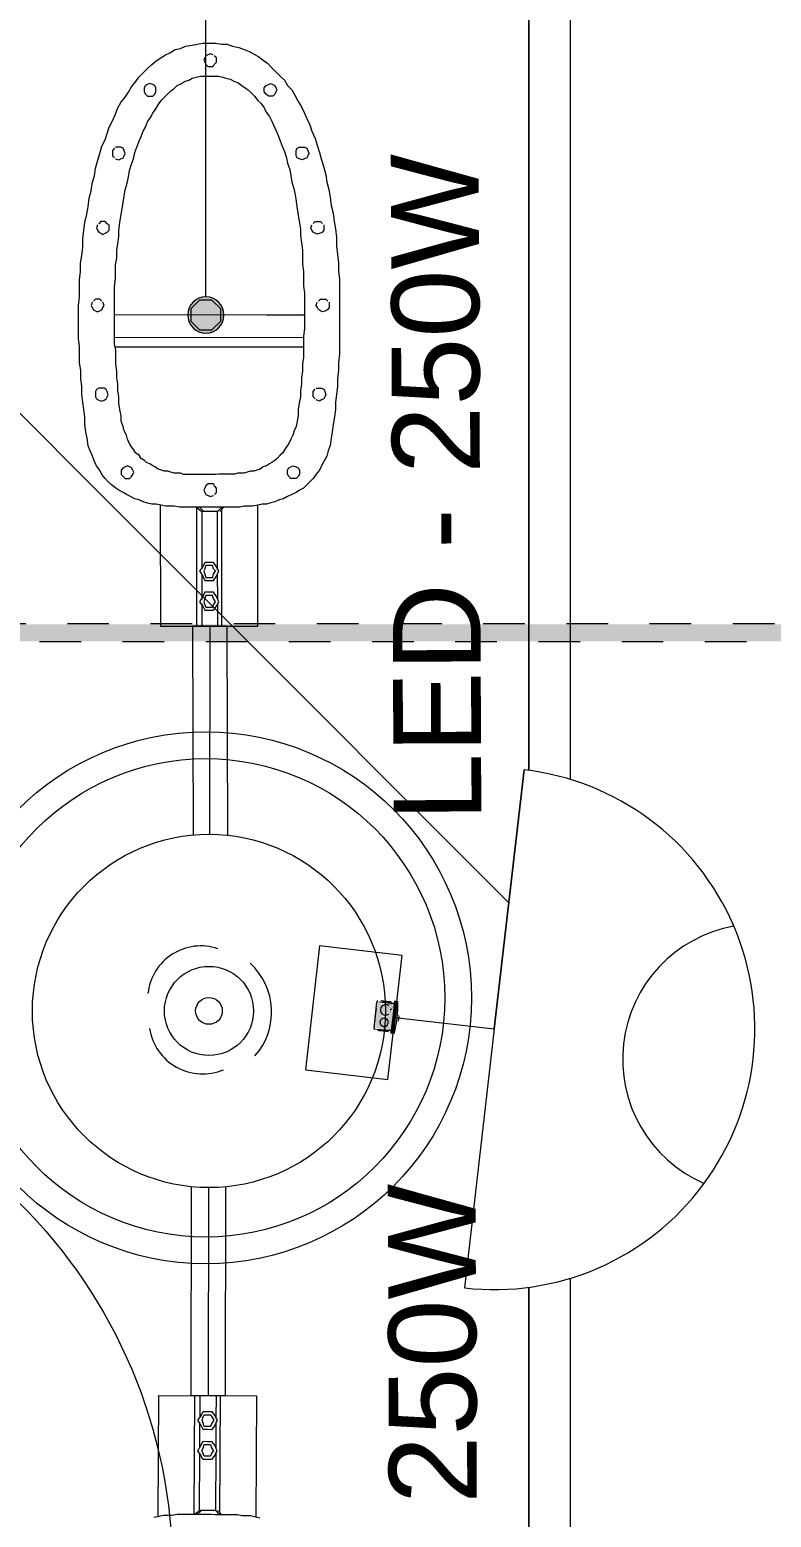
# Model space of a CAD drawing. Header units: metres. Extents: x -12 to 158, y -16 to 62.
# Drawn here: x 47.603 to 49.386, y 34.479 to 38.053 of the extents above; entities that cross this region are included whole.
import ezdxf

# ---------------------------------------------------------------- set-up
doc = ezdxf.new("R2010")
doc.units = ezdxf.units.M
doc.linetypes.add('Hidden', pattern=[0.007144, 0.004763, -0.002381])
doc.linetypes.add('Hidden 1_5', pattern=[0.0022, 0.0015, -0.0007])
for name, color, linetype, lineweight in [('A-ANNO-NOTE', 7, 'Continuous', 9), ('A-DETL', 7, 'Continuous', 9), ('Dispositivos elétricos', 7, 'Continuous', 35), ('E-LITE', 7, 'Continuous', 25), ('E-LITE-EQPM-IDEN', 7, 'Continuous', 9), ('E-POWR-CNDT', 7, 'Continuous', 18), ('Espelho e Módulo', 7, 'Continuous', 9), ('G-ANNO-TEXT', 7, 'Continuous', 9), ('LD_Luminárias', 7, 'Continuous', 9)]:
    doc.layers.add(name, color=color, linetype=linetype, lineweight=lineweight)
doc.layers.add('BASE ELETRICO__dwg', color=7, linetype='Continuous', lineweight=9, true_color=0x767676)
doc.styles.add('Arial_2', font='arial.ttf', dxfattribs={"height": 0.210954})

# ---------------------------------------------------------------- blocks, each defined once
blk = doc.blocks.new('BASE ELETRICO__dwg-8227098-PLANTA BAIXA - PLANTA GERAL')
at = {"color": 252, "lineweight": 9, "true_color": 0x8e8e8e}
for p, q in [((47.5358, 35.0313), (47.5358, 24.6149)), ((47.5358, 24.6149), (47.5358, 35.0313)), ((47.6358, 35.053), (47.6358, 24.5977))]:
    blk.add_line(p, q, dxfattribs=at)
at = {"color": 252, "lineweight": 9, "true_color": 0x8e8e8e, "flags": 128}
for points in [[(55.0158, 60.9518), (55.0158, 49.9018), (55.1087, 49.9018), (55.1087, 49.8018), (47.6358, 49.8018), (47.6358, 36.2518)], [(47.5358, 49.9018), (46.0358, 48.4018), (46.0358, 37.4072), (47.4881, 35.9549)], [(55.2658, 49.9018), (55.1158, 49.9018), (55.1087, 49.9018), (53.1158, 49.9018), (47.5358, 49.9018), (47.5358, 36.2736)], [(47.5358, 36.2736), (47.5358, 49.9018), (55.0158, 49.9018)]]:
    blk.add_lwpolyline(points, dxfattribs=at)
at = {"color": 252, "lineweight": 9, "true_color": 0x8e8e8e}
for centre, radius in [((46.7593, 35.727), 0.6391), ((45.4296, 34.3479), 1.25)]:
    blk.add_circle(centre, radius, dxfattribs=at)
at = {"layer": 'LD_Luminárias', "color": 252, "true_color": 0x8e8e8e}
blk.add_circle((46.7593, 35.727), 0.5748, dxfattribs=at)
blk = doc.blocks.new('PVC Corrugado Amarelo_Caixa de Octogonal 4x4 - PVC Corrugado Amarelo_Caixa de Octogonal 4x4-2829200-PLANTA BAIXA - PLANTA GERAL')
at = {"layer": 'Dispositivos elétricos', "linetype": 'Hidden 1_5', "lineweight": 9, "true_color": 0xffff00}
h = blk.add_hatch(color=2, dxfattribs=at)
h.paths.add_polyline_path([(0, -0.0435), (0.0148, -0.0405), (0.0253, -0.0349), (0.0358, -0.0242), (0.0377, -0.0217), (0.0423, -0.0093), (0.0435, 0), (0.0405, 0.0148), (0.0358, 0.0242), (0.0242, 0.0358), (0.0148, 0.0405), (0.0093, 0.0423), (-0.0082, 0.0424), (-0.0113, 0.042), (-0.0242, 0.0358), (-0.0358, 0.0242), (-0.0405, 0.0148), (-0.0424, 0.0082), (-0.0435, 0), (-0.0405, -0.0148), (-0.0346, -0.0258), (-0.0242, -0.0358), (-0.0217, -0.0377), (-0.0082, -0.0424)])
h.paths.add_polyline_path([(0.0148, -0.0358), (-0.0153, -0.0353), (-0.0358, -0.0142), (-0.0353, 0.0153), (-0.0148, 0.0358), (0.016, 0.0346), (0.0358, 0.0148), (0.0346, -0.016), (0.016, -0.0346)])
blk.add_hatch(color=2, dxfattribs=at).paths.add_polyline_path([(-0.0148, -0.0358), (0.0148, -0.0358), (0.0358, -0.0148), (0.0358, 0.0148), (0.0148, 0.0358), (-0.0148, 0.0358), (-0.0358, 0.0148), (-0.0358, -0.0148)])
at = {"layer": 'Dispositivos elétricos', "lineweight": 9}
for p, q in [((-0.0148, 0.0358), (-0.0358, 0.0148)), ((0.0148, 0.0358), (-0.0148, 0.0358)), ((0.0358, 0.0148), (0.0148, 0.0358)), ((-0.0358, 0.0148), (-0.0358, -0.0148)), ((0.0358, -0.0148), (0.0358, 0.0148)), ((-0.0358, -0.0148), (-0.0148, -0.0358)), ((0.0148, -0.0358), (0.0358, -0.0148)), ((-0.0148, -0.0358), (0.0148, -0.0358))]:
    blk.add_line(p, q, dxfattribs=at)
for start, end in [(360, 180), (180, 360)]:
    blk.add_arc((0, 0), 0.0435, start, end, dxfattribs=at)
blk = doc.blocks.new('1_g_ Sensor de Presença_Conjunto 4x2 - a_Sensor de presença-V26-PLANTA BAIXA - PLANTA GERAL')
at = {"layer": 'Espelho e Módulo', "true_color": 0xfbfbfb}
for points in [[(0.0395, 0.002), (0, 0.0051), (-0.0392, 0), (0.0395, 0.001)], [(0, 0.0117), (-0.0091, 0.0074), (0, 0.0074), (0, 0.0101)], [(0.0091, 0.0074), (0.0085, 0.0105), (0, 0.0101), (0, 0.0074), (0.0063, 0.0074)]]:
    blk.add_hatch(color=7, dxfattribs=at).paths.add_polyline_path(points)
at = {"layer": 'Espelho e Módulo'}
for p, q in [((-0.0395, 0), (0, 0)), ((-0.0006, 0.0138), (0, 0.0138)), ((0, 0.0138), (0.0009, 0.0137)), ((0, 0), (0.0395, 0))]:
    blk.add_line(p, q, dxfattribs=at)
blk.add_arc((0, -0.2479), 0.253, 81.0302, 98.9698, dxfattribs=at)
blk = doc.blocks.new('PVC Corrugado Amarelo_Caixa de Luz 4x2 - PVC Corrugado Amarelo_Caixa de Luz 4x2-V27-PLANTA BAIXA - PLANTA GERAL')
at = {"layer": 'E-POWR-CNDT', "linetype": 'Hidden 1_5', "lineweight": 9, "true_color": 0xffff00}
for points in [[(-0.0345, 0.0058), (-0.031, 0.008), (-0.033, 0.0475), (-0.0345, 0.0471), (-0.0348, 0.0333), (-0.0345, 0.0103)], [(0.031, 0.0058), (0.0345, 0.0062), (0.0329, 0.0473), (0.031, 0.042), (0.031, 0.0075)], [(-0.031, 0.0028), (0, 0.0046), (0, 0.0058), (-0.031, 0.0058)], [(0, 0.0028), (0.031, 0.0045), (0.0289, 0.0058), (0, 0.004)]]:
    blk.add_hatch(color=2, dxfattribs=at).paths.add_polyline_path(points)
h = blk.add_hatch(color=2, dxfattribs=at)
h.paths.add_polyline_path([(-0.031, 0), (0.031, 0), (0.0307, 0.0028), (-0.031, 0.001)])
h.paths.add_polyline_path([(0.031, 0.0058), (0.0295, 0.0361), (0.0287, 0.0185), (0.0307, 0.0075)])
h.paths.add_polyline_path([(-0.031, 0.0058), (0.0273, 0.0071), (0.0048, 0.0179), (0.0026, 0.0243), (0.0039, 0.0306), (0.0078, 0.0351), (0.0118, 0.0371), (0.0199, 0.0364), (0.0249, 0.0325), (0.028, 0.032), (0.031, 0.0475), (-0.031, 0.0475), (-0.031, 0.008)])
h.paths.add_polyline_path([(-0.031, 0.0058), (-0.018, 0.0155), (-0.0237, 0.02), (-0.0247, 0.0276), (-0.0196, 0.0338), (-0.0124, 0.0347), (0.0022, 0.0282), (-0.0005, 0.026), (0, 0.0242), (0, 0.022), (-0.0045, 0.0204), (-0.0079, 0.0179), (-0.0186, 0.0121), (-0.0254, 0.0086)])
h.paths.add_polyline_path([(0.015, 0.0125), (0.0303, 0.0084), (0.0257, 0.0186), (0.0193, 0.0134), (0.0157, 0.0126)])
h = blk.add_hatch(color=2, dxfattribs=at)
h.paths.add_polyline_path([(-0.0247, 0.0224), (-0.0149, 0.015), (-0.005, 0.025), (-0.0124, 0.0343), (-0.0184, 0.0336), (-0.0237, 0.03), (-0.0246, 0.0227)])
h.paths.add_polyline_path([(0.0029, 0.0218), (0.0091, 0.015), (0.0177, 0.0136), (0.0244, 0.0182), (0.0256, 0.0301), (0.0213, 0.0358), (0.0074, 0.0341), (0.0029, 0.0252), (0.0029, 0.0232)])
h = blk.add_hatch(color=2, dxfattribs=at)
h.paths.add_polyline_path([(-0.0247, 0.0224), (-0.02, 0.0163), (-0.0204, 0.0181), (-0.0244, 0.0221)])
h.paths.add_polyline_path([(-0.0053, 0.0224), (-0.0025, 0.025), (-0.0047, 0.0274), (-0.0064, 0.03), (-0.005, 0.0247), (-0.0052, 0.0234)])
h.paths.add_polyline_path([(-0.0173, 0.0137), (-0.0124, 0.0153), (-0.0029, 0.0218), (-0.0047, 0.0224), (-0.007, 0.0211), (-0.0152, 0.0149)])
h = blk.add_hatch(color=2, dxfattribs=at)
h.paths.add_polyline_path([(-0.0029, 0.0282), (-0.0025, 0.0278), (-0.0029, 0.0282)])
h.paths.add_polyline_path([(-0.0034, 0.0294), (-0.002, 0.0284), (-0.0031, 0.0294)])
h.paths.add_polyline_path([(-0.0027, 0.0267), (-0.0025, 0.025), (-0.0027, 0.0267)])
h.paths.add_polyline_path([(0.031, 0.0058), (0.0182, 0.0129), (0.0255, 0.0183), (0.0279, 0.0184), (0.0306, 0.0075)])
h.paths.add_polyline_path([(0.0271, 0.0282), (0.0216, 0.0356), (0.0263, 0.0292)])
h.paths.add_polyline_path([(0.0062, 0.0162), (0.0163, 0.0112), (0.0307, 0.0075), (0.0283, 0.0293), (0.0235, 0.016), (0.0135, 0.0131), (0.0067, 0.016)])
h.paths.add_polyline_path([(0.0034, 0.0294), (0.0061, 0.0323), (0.0038, 0.0303)])
at = {"layer": 'A-DETL', "linetype": 'Hidden 1_5'}
for p, q in [((-0.0355, 0.0375), (-0.0355, 0.0371)), ((-0.0355, 0.0375), (-0.0355, 0.0371)), ((-0.0349, 0.0475), (-0.035, 0.0475)), ((-0.0345, 0.0475), (-0.035, 0.0475)), ((0.035, 0.0475), (0.0345, 0.0475)), ((0.035, 0.0475), (0.0349, 0.0475)), ((0.0355, 0.0371), (0.0355, 0.0375)), ((0.0355, 0.0371), (0.0355, 0.0375)), ((-0.037, 0.0058), (-0.0371, 0.0058)), ((-0.0371, 0.0028), (-0.037, 0.0028)), ((-0.0355, 0.0129), (-0.0355, 0.0125)), ((-0.0355, 0.0129), (-0.0355, 0.0125)), ((0.0355, 0.0125), (0.0355, 0.0129)), ((0.0355, 0.0125), (0.0355, 0.0129)), ((0.0371, 0.0058), (0.037, 0.0058)), ((0.037, 0.0028), (0.0371, 0.0028))]:
    blk.add_line(p, q, dxfattribs=at)
at = {"layer": 'E-POWR-CNDT', "lineweight": 9}
for p, q in [((-0.035, 0.0375), (-0.0355, 0.0375)), ((-0.035, 0.0375), (-0.0355, 0.0375)), ((-0.0355, 0.0375), (-0.0355, 0.025)), ((-0.0355, 0.0375), (-0.0355, 0.025)), ((-0.0349, 0.0475), (-0.035, 0.0475)), ((-0.031, 0.0475), (-0.035, 0.0475)), ((-0.031, 0.0475), (0.031, 0.0475)), ((-0.016, 0.048), (-0.016, 0.0475)), ((0, 0.048), (-0.016, 0.048)), ((-0.0125, 0.048), (-0.0125, 0.0475)), ((-0.0125, 0.048), (-0.0125, 0.0475)), ((0, 0.048), (-0.0125, 0.048)), ((0, 0.048), (-0.0125, 0.048)), ((0.0125, 0.048), (0, 0.048)), ((0.0125, 0.048), (0, 0.048)), ((0.016, 0.048), (0, 0.048)), ((0.0125, 0.0475), (0.0125, 0.048)), ((0.0125, 0.0475), (0.0125, 0.048)), ((0.016, 0.0475), (0.016, 0.048)), ((0.035, 0.0475), (0.031, 0.0475)), ((0.033, 0.0475), (0.031, 0.0475)), ((0.035, 0.0475), (0.0349, 0.0475)), ((0.0355, 0.0375), (0.035, 0.0375)), ((0.0355, 0.0375), (0.035, 0.0375)), ((0.0355, 0.025), (0.0355, 0.0375)), ((0.0355, 0.025), (0.0355, 0.0375)), ((-0.0389, 0.0058), (-0.0395, 0.0058)), ((-0.0371, 0.0058), (-0.0395, 0.0058)), ((-0.0395, 0.0028), (-0.0371, 0.0028)), ((-0.0395, 0.0028), (-0.0389, 0.0028)), ((-0.031, 0.0058), (-0.0371, 0.0058)), ((-0.0371, 0.0028), (-0.031, 0.0028)), ((-0.035, 0.035), (-0.0355, 0.035)), ((-0.0355, 0.035), (-0.0355, 0.025)), ((-0.0355, 0.025), (-0.0355, 0.0125)), ((-0.0355, 0.025), (-0.0355, 0.0125)), ((-0.0355, 0.025), (-0.0355, 0.015)), ((-0.0355, 0.015), (-0.035, 0.015)), ((-0.0355, 0.0125), (-0.035, 0.0125)), ((-0.0355, 0.0125), (-0.035, 0.0125)), ((-0.035, 0.025), (-0.035, 0.0347)), ((-0.035, 0.025), (-0.035, 0.0347)), ((-0.035, 0.025), (-0.035, 0.0338)), ((-0.035, 0.025), (-0.035, 0.0338)), ((-0.035, 0.025), (-0.035, 0.0338)), ((-0.035, 0.025), (-0.035, 0.0338)), ((-0.035, 0.0125), (-0.035, 0.025)), ((-0.035, 0.0125), (-0.035, 0.025)), ((-0.035, 0.015), (-0.035, 0.025)), ((-0.031, 0.0058), (-0.035, 0.0058)), ((-0.035, 0.0028), (-0.031, 0.0028)), ((0, 0.0058), (-0.031, 0.0058)), ((-0.031, 0.0028), (0, 0.0028)), ((0.031, 0.0058), (0, 0.0058)), ((0, 0.0028), (0.031, 0.0028)), ((0.035, 0.0058), (0.031, 0.0058)), ((0.0371, 0.0058), (0.031, 0.0058)), ((0.031, 0.0028), (0.035, 0.0028)), ((0.031, 0.0028), (0.0371, 0.0028)), ((0.0355, 0.035), (0.035, 0.035)), ((0.035, 0.0347), (0.035, 0.025)), ((0.035, 0.0347), (0.035, 0.025)), ((0.035, 0.0338), (0.035, 0.025)), ((0.035, 0.0338), (0.035, 0.025)), ((0.035, 0.0338), (0.035, 0.025)), ((0.035, 0.0338), (0.035, 0.025)), ((0.035, 0.025), (0.035, 0.0125)), ((0.035, 0.025), (0.035, 0.0187)), ((0.035, 0.025), (0.035, 0.0187)), ((0.035, 0.025), (0.035, 0.0187)), ((0.035, 0.025), (0.035, 0.015)), ((0.035, 0.025), (0.035, 0.0179)), ((0.035, 0.0162), (0.035, 0.0125)), ((0.035, 0.0142), (0.035, 0.0129)), ((0.0355, 0.025), (0.0355, 0.035)), ((0.0355, 0.0187), (0.0355, 0.025)), ((0.0355, 0.0125), (0.0355, 0.025)), ((0.0355, 0.0187), (0.0355, 0.025)), ((0.0355, 0.0187), (0.0355, 0.025)), ((0.0355, 0.0179), (0.0355, 0.025)), ((0.0355, 0.015), (0.0355, 0.025)), ((0.0355, 0.0125), (0.0355, 0.0162)), ((0.0395, 0.0058), (0.0371, 0.0058)), ((0.0371, 0.0028), (0.0395, 0.0028))]:
    blk.add_line(p, q, dxfattribs=at)
for centre, radius, start, end in [((0.015, 0.025), 0.0125, 0, 180), ((0.015, 0.025), 0.0125, 360, 180), ((-0.015, 0.025), 0.01, 360, 180), ((-0.015, 0.025), 0.01, 165, 180), ((-0.015, 0.025), 0.01, 180, 240), ((-0.015, 0.025), 0.01, 180, 360), ((-0.015, 0.025), 0.01, 75, 120), ((-0.015, 0.025), 0.01, 270, 345), ((-0.015, 0.025), 0.01, 270, 285), ((-0.015, 0.025), 0.01, 270, 285), ((-0.015, 0.025), 0.01, 0, 45), ((-0.015, 0.025), 0.01, 360, 30), ((-0.015, 0.025), 0.01, 0, 30), ((-0.015, 0.025), 0.01, 330, 345), ((-0.015, 0.025), 0.01, 330, 345), ((0.015, 0.025), 0.0125, 180, 225), ((0.015, 0.025), 0.0125, 180, 225), ((0.015, 0.025), 0.0125, 330, 360), ((0.015, 0.025), 0.0125, 330, 360), ((0.015, 0.025), 0.0125, 0, 15), ((0.015, 0.025), 0.0125, 0, 15), ((0.015, 0.025), 0.0125, 345, 360), ((0.015, 0.025), 0.0125, 345, 0)]:
    blk.add_arc(centre, radius, start, end, dxfattribs=at)

msp = doc.modelspace()

# ---------------------------------------------------------------- hatches: boundary and pattern name
at = {"layer": 'E-POWR-CNDT', "true_color": 0x353535}
for points in [[(48.9157, 36.6042), (60.5931, 36.6042), (60.5931, 36.6252), (46.6259, 36.6245), (46.6259, 36.6042), (48.9047, 36.6042)], [(48.9047, 36.5833), (60.5931, 36.584), (60.5931, 36.6042), (46.6259, 36.6042), (46.6259, 36.5833), (48.8936, 36.5833)]]:
    msp.add_hatch(color=250, dxfattribs=at).paths.add_polyline_path(points)

# ---------------------------------------------------------------- linework, layer by layer
at = {"layer": 'A-ANNO-NOTE'}
for p, q in [((48.7915, 36.2749), (48.7196, 35.6524)), ((48.7196, 35.6524), (48.7915, 36.2749)), ((48.2997, 35.8519), (48.2653, 35.5539)), ((48.4984, 35.829), (48.2997, 35.8519)), ((48.464, 35.531), (48.4984, 35.829)), ((48.4812, 35.68), (48.7196, 35.6524)), ((48.7196, 35.6524), (48.6477, 35.0299)), ((48.7196, 35.6524), (48.6477, 35.0299)), ((48.2653, 35.5539), (48.464, 35.531))]:
    msp.add_line(p, q, dxfattribs=at)
for centre, radius, start, end in [((48.7196, 35.6524), 0.6266, 263.4081, 83.4081), ((48.7196, 35.6524), 0.6266, 263.4081, 83.4081), ((49.3532, 35.5792), 0.325, 100.1936, 246.6225)]:
    msp.add_arc(centre, radius, start, end, dxfattribs=at)
at = {"layer": 'A-DETL'}
for p, q in [((47.929, 37.9929), (47.9392, 37.998)), ((47.9392, 37.998), (47.952, 38.0057)), ((47.952, 38.0057), (47.9648, 38.0082)), ((47.9648, 38.0082), (47.9775, 38.0133)), ((47.9775, 38.0133), (47.9928, 38.0159)), ((47.9928, 38.0159), (48.0056, 38.0184)), ((48.0056, 38.0184), (48.0183, 38.021)), ((48.0183, 38.021), (48.0337, 38.021)), ((48.0362, 37.9955), (48.0311, 37.9929)), ((48.0337, 38.021), (48.049, 38.021)), ((48.0439, 37.9929), (48.0362, 37.9955)), ((48.049, 38.021), (48.0643, 38.0184)), ((48.0643, 38.0184), (48.077, 38.0185)), ((48.077, 38.0185), (48.0898, 38.0133)), ((48.0898, 38.0133), (48.1051, 38.0108)), ((48.1051, 38.0108), (48.1179, 38.0057)), ((48.1179, 38.0057), (48.1306, 38.0006)), ((48.1306, 38.0006), (48.1409, 37.9955)), ((48.1409, 37.9955), (48.1536, 37.9878)), ((47.8755, 37.9495), (47.8857, 37.9597)), ((47.8857, 37.9597), (47.8959, 37.9699)), ((47.8959, 37.9699), (47.9061, 37.9776)), ((47.9061, 37.9776), (47.9163, 37.9852)), ((47.9163, 37.9852), (47.929, 37.9929)), ((48.0235, 37.9853), (48.0209, 37.9802)), ((48.0209, 37.9802), (48.0235, 37.975)), ((48.026, 37.9904), (48.0235, 37.9853)), ((48.0235, 37.975), (48.026, 37.9699)), ((48.0311, 37.9929), (48.026, 37.9904)), ((48.026, 37.9699), (48.0311, 37.9648)), ((48.0311, 37.9648), (48.0362, 37.9648)), ((48.0362, 37.9648), (48.0439, 37.9648)), ((48.0439, 37.9648), (48.0464, 37.97)), ((48.0515, 37.9853), (48.0464, 37.9904)), ((48.0464, 37.97), (48.0515, 37.9751)), ((48.0515, 37.9802), (48.0515, 37.9853)), ((48.0515, 37.9751), (48.0515, 37.9802)), ((48.1536, 37.9878), (48.1638, 37.9802)), ((48.1638, 37.9802), (48.174, 37.9725)), ((48.174, 37.9725), (48.1843, 37.9623)), ((48.1843, 37.9623), (48.1945, 37.9521)), ((47.8474, 37.9163), (47.8576, 37.9291)), ((47.8576, 37.9291), (47.8652, 37.9393)), ((47.8652, 37.9393), (47.8755, 37.9495)), ((47.8908, 37.924), (47.8857, 37.9214)), ((47.8984, 37.9214), (47.8908, 37.924)), ((47.9571, 37.9189), (47.9673, 37.924)), ((47.9673, 37.924), (47.975, 37.9291)), ((47.975, 37.9291), (47.9852, 37.9317)), ((47.9852, 37.9317), (47.9929, 37.9368)), ((47.9929, 37.9368), (48.0031, 37.9393)), ((48.0031, 37.9393), (48.0133, 37.9419)), ((48.0133, 37.9419), (48.0235, 37.9419)), ((48.0235, 37.9419), (48.0337, 37.9419)), ((48.0337, 37.9419), (48.0439, 37.9419)), ((48.0439, 37.9419), (48.0567, 37.9419)), ((48.0567, 37.9419), (48.0669, 37.9393)), ((48.0669, 37.9393), (48.0745, 37.9368)), ((48.0745, 37.9368), (48.0847, 37.9342)), ((48.0847, 37.9342), (48.0949, 37.9291)), ((48.0949, 37.9291), (48.1026, 37.9266)), ((48.1026, 37.9266), (48.1128, 37.9189)), ((48.1766, 37.9215), (48.1817, 37.9241)), ((48.1817, 37.9241), (48.1868, 37.9215)), ((48.1945, 37.9521), (48.2047, 37.9419)), ((48.2047, 37.9419), (48.2149, 37.9317)), ((48.2149, 37.9317), (48.2225, 37.919)), ((47.8219, 37.878), (47.8321, 37.8908)), ((47.8321, 37.8908), (47.8397, 37.9035)), ((47.8397, 37.9035), (47.8474, 37.9163)), ((47.8806, 37.9189), (47.878, 37.9138)), ((47.878, 37.9138), (47.878, 37.9087)), ((47.878, 37.9087), (47.878, 37.9036)), ((47.878, 37.9036), (47.8806, 37.8984)), ((47.8857, 37.9214), (47.8806, 37.9189)), ((47.8806, 37.8984), (47.8857, 37.8933)), ((47.8857, 37.8933), (47.8908, 37.8933)), ((47.8908, 37.8933), (47.8984, 37.8933)), ((47.9035, 37.9189), (47.8984, 37.9214)), ((47.8984, 37.8933), (47.9035, 37.8985)), ((47.9061, 37.9138), (47.9035, 37.9189)), ((47.9035, 37.8985), (47.9061, 37.9036)), ((47.9061, 37.9087), (47.9061, 37.9138)), ((47.9061, 37.9036), (47.9061, 37.9087)), ((47.9189, 37.8831), (47.9265, 37.8908)), ((47.9265, 37.8908), (47.9342, 37.8985)), ((47.9342, 37.8985), (47.9418, 37.9061)), ((47.9418, 37.9061), (47.9495, 37.9112)), ((47.9495, 37.9112), (47.9571, 37.9189)), ((48.1128, 37.9189), (48.1205, 37.9138)), ((48.1205, 37.9138), (48.1281, 37.9087)), ((48.1281, 37.9087), (48.1358, 37.9011)), ((48.1358, 37.9011), (48.1434, 37.8934)), ((48.1434, 37.8934), (48.1511, 37.8832)), ((48.1664, 37.9138), (48.1715, 37.9189)), ((48.1664, 37.9087), (48.1664, 37.9138)), ((48.1664, 37.9036), (48.1664, 37.9087)), ((48.1715, 37.8985), (48.1664, 37.9036)), ((48.1715, 37.9189), (48.1766, 37.9215)), ((48.1766, 37.8934), (48.1715, 37.8985)), ((48.1817, 37.8934), (48.1766, 37.8934)), ((48.1868, 37.8934), (48.1817, 37.8934)), ((48.1868, 37.9215), (48.1919, 37.919)), ((48.1919, 37.8985), (48.1868, 37.8934)), ((48.1919, 37.919), (48.1945, 37.9138)), ((48.1945, 37.9036), (48.1919, 37.8985)), ((48.1945, 37.9138), (48.197, 37.9087)), ((48.197, 37.9087), (48.1945, 37.9036)), ((48.2225, 37.919), (48.2328, 37.9088)), ((48.2328, 37.9088), (48.2404, 37.896)), ((48.2404, 37.896), (48.2481, 37.8807)), ((47.8091, 37.8499), (47.8142, 37.8653)), ((47.8142, 37.8653), (47.8219, 37.878)), ((47.8933, 37.8423), (47.8984, 37.8525)), ((47.8984, 37.8525), (47.9061, 37.8627)), ((47.9061, 37.8627), (47.9112, 37.8729)), ((47.9112, 37.8729), (47.9189, 37.8831)), ((48.1511, 37.8832), (48.1588, 37.8756)), ((48.1588, 37.8756), (48.1664, 37.8653)), ((48.1664, 37.8653), (48.1715, 37.8551)), ((48.1715, 37.8551), (48.1792, 37.8449)), ((48.2481, 37.8807), (48.2557, 37.8679)), ((48.2557, 37.8679), (48.2634, 37.8526)), ((48.2634, 37.8526), (48.2685, 37.8399)), ((47.7887, 37.804), (47.7938, 37.8193)), ((47.7938, 37.8193), (47.8015, 37.8346)), ((47.8015, 37.8346), (47.8091, 37.8499)), ((47.8755, 37.8091), (47.8806, 37.8193)), ((47.8806, 37.8193), (47.8857, 37.8321)), ((47.8857, 37.8321), (47.8933, 37.8423)), ((48.1792, 37.8449), (48.1843, 37.8347)), ((48.1843, 37.8347), (48.1894, 37.822)), ((48.1894, 37.822), (48.1945, 37.8118)), ((48.2685, 37.8399), (48.2762, 37.8245)), ((48.2762, 37.8245), (48.2813, 37.8092)), ((47.776, 37.7734), (47.7836, 37.7887)), ((47.7836, 37.7887), (47.7887, 37.804)), ((47.8602, 37.7708), (47.8653, 37.7836)), ((47.8653, 37.7836), (47.8704, 37.7964)), ((47.8704, 37.7964), (47.8755, 37.8091)), ((48.1945, 37.8118), (48.1996, 37.799)), ((48.1996, 37.799), (48.2047, 37.7862)), ((48.2047, 37.7862), (48.2098, 37.7735)), ((48.2813, 37.8092), (48.2889, 37.7914)), ((48.2889, 37.7914), (48.294, 37.7761)), ((47.7658, 37.7376), (47.7709, 37.7555)), ((47.7709, 37.7555), (47.776, 37.7734)), ((47.8066, 37.7683), (47.8015, 37.7632)), ((47.8015, 37.7632), (47.8015, 37.7555)), ((47.8015, 37.7555), (47.8015, 37.7504)), ((47.8015, 37.7504), (47.8066, 37.7453)), ((47.8168, 37.7708), (47.8091, 37.7708)), ((47.8219, 37.7708), (47.8168, 37.7708)), ((47.827, 37.7683), (47.8219, 37.7708)), ((47.8219, 37.7428), (47.827, 37.7453)), ((47.8296, 37.7632), (47.827, 37.7683)), ((47.827, 37.7453), (47.8296, 37.7504)), ((47.8321, 37.7555), (47.8296, 37.7632)), ((47.8296, 37.7504), (47.8321, 37.7555)), ((47.8525, 37.7428), (47.8551, 37.7581)), ((47.8551, 37.7581), (47.8602, 37.7708)), ((48.2098, 37.7735), (48.2149, 37.7607)), ((48.2149, 37.7607), (48.22, 37.7454)), ((48.22, 37.7454), (48.2226, 37.7327)), ((48.243, 37.7633), (48.2456, 37.7684)), ((48.243, 37.7556), (48.243, 37.7633)), ((48.243, 37.7505), (48.243, 37.7556)), ((48.2456, 37.7454), (48.243, 37.7505)), ((48.2456, 37.7684), (48.2507, 37.7709)), ((48.2507, 37.7429), (48.2456, 37.7454)), ((48.2507, 37.7709), (48.2583, 37.7709)), ((48.2583, 37.7709), (48.2634, 37.7709)), ((48.2634, 37.7709), (48.2685, 37.7684)), ((48.2685, 37.7454), (48.2634, 37.7429)), ((48.2685, 37.7684), (48.2711, 37.7633)), ((48.2711, 37.7505), (48.2685, 37.7454)), ((48.2711, 37.7633), (48.2736, 37.7556)), ((48.2736, 37.7556), (48.2711, 37.7505)), ((48.294, 37.7761), (48.2992, 37.7582)), ((48.2992, 37.7582), (48.3043, 37.7403)), ((47.7581, 37.7019), (47.7607, 37.7198)), ((47.7607, 37.7198), (47.7658, 37.7376)), ((47.8092, 37.7428), (47.8168, 37.7402)), ((47.8168, 37.7402), (47.8219, 37.7428)), ((47.8398, 37.6994), (47.8423, 37.7147)), ((47.8423, 37.7147), (47.8474, 37.73)), ((47.8474, 37.73), (47.8525, 37.7428)), ((48.2226, 37.7327), (48.2277, 37.7173)), ((48.2277, 37.7173), (48.2303, 37.702)), ((48.2583, 37.7403), (48.2507, 37.7429)), ((48.2634, 37.7429), (48.2583, 37.7403)), ((48.3043, 37.7403), (48.3094, 37.7225)), ((48.3094, 37.7225), (48.3145, 37.7046)), ((47.7505, 37.6662), (47.753, 37.684)), ((47.753, 37.684), (47.7581, 37.7019)), ((47.8321, 37.6687), (47.8372, 37.6841)), ((47.8372, 37.6841), (47.8398, 37.6994)), ((48.2303, 37.702), (48.2328, 37.6867)), ((48.2328, 37.6867), (48.2379, 37.6714)), ((48.3145, 37.7046), (48.317, 37.6867)), ((48.317, 37.6867), (48.3221, 37.6689)), ((47.7428, 37.6279), (47.7454, 37.6483)), ((47.7454, 37.6483), (47.7505, 37.6662)), ((47.8245, 37.6228), (47.8271, 37.6381)), ((47.8271, 37.6381), (47.8296, 37.6534)), ((47.8296, 37.6534), (47.8321, 37.6687)), ((48.2379, 37.6714), (48.2405, 37.6561)), ((48.2405, 37.6561), (48.243, 37.6408)), ((48.243, 37.6408), (48.2456, 37.6229)), ((48.3221, 37.6689), (48.3247, 37.651)), ((48.3247, 37.651), (48.3273, 37.6306)), ((47.7352, 37.5896), (47.7403, 37.61)), ((47.7403, 37.61), (47.7428, 37.6279)), ((47.8194, 37.5896), (47.822, 37.6049)), ((47.822, 37.6049), (47.8245, 37.6228)), ((48.2456, 37.6229), (48.2482, 37.6076)), ((48.2482, 37.6076), (48.2507, 37.5923)), ((48.3273, 37.6306), (48.3324, 37.6127)), ((48.3324, 37.6127), (48.3349, 37.5923)), ((47.7301, 37.5513), (47.7326, 37.5717)), ((47.7326, 37.5717), (47.7352, 37.5896)), ((47.7658, 37.5845), (47.7633, 37.5769)), ((47.7633, 37.5769), (47.7658, 37.5717)), ((47.7658, 37.5717), (47.7684, 37.5666)), ((47.7735, 37.5922), (47.7684, 37.5871)), ((47.7684, 37.5666), (47.7735, 37.5641)), ((47.7786, 37.5922), (47.7735, 37.5922)), ((47.7837, 37.5922), (47.7786, 37.5922)), ((47.7888, 37.5871), (47.7837, 37.5922)), ((47.7837, 37.5641), (47.7888, 37.5667)), ((47.7939, 37.5845), (47.7888, 37.5871)), ((47.7888, 37.5667), (47.7939, 37.5718)), ((47.7939, 37.5769), (47.7939, 37.5845)), ((47.7939, 37.5718), (47.7939, 37.5769)), ((47.8169, 37.5718), (47.8194, 37.5896)), ((47.8169, 37.5565), (47.8169, 37.5718)), ((48.2507, 37.5923), (48.2533, 37.5744)), ((48.2533, 37.5744), (48.2533, 37.5591)), ((48.2788, 37.577), (48.2813, 37.5847)), ((48.2813, 37.5719), (48.2788, 37.577)), ((48.2839, 37.5668), (48.2813, 37.5719)), ((48.2839, 37.5872), (48.289, 37.5923)), ((48.289, 37.5642), (48.2839, 37.5668)), ((48.289, 37.5923), (48.2941, 37.5923)), ((48.2941, 37.5923), (48.3018, 37.5923)), ((48.3018, 37.5923), (48.3069, 37.5872)), ((48.3069, 37.5668), (48.3018, 37.5642)), ((48.3094, 37.5719), (48.3069, 37.5668)), ((48.3094, 37.5847), (48.3094, 37.577)), ((48.3094, 37.577), (48.3094, 37.5719)), ((48.3349, 37.5923), (48.3375, 37.5745)), ((48.3375, 37.5745), (48.34, 37.554)), ((47.7276, 37.5105), (47.7301, 37.5309)), ((47.7301, 37.5309), (47.7301, 37.5513)), ((47.7735, 37.5641), (47.7786, 37.5615)), ((47.7786, 37.5615), (47.7837, 37.5641)), ((47.8118, 37.5233), (47.8143, 37.5386)), ((47.8143, 37.5386), (47.8169, 37.5565)), ((48.2533, 37.5591), (48.2558, 37.5413)), ((48.2558, 37.5413), (48.2584, 37.5234)), ((48.2941, 37.5617), (48.289, 37.5642)), ((48.3018, 37.5642), (48.2941, 37.5617)), ((48.34, 37.554), (48.34, 37.5336)), ((48.34, 37.5336), (48.3426, 37.5132)), ((47.725, 37.4926), (47.7276, 37.5105)), ((47.8092, 37.4875), (47.8118, 37.5054)), ((47.8118, 37.5054), (47.8118, 37.5233)), ((48.2584, 37.5234), (48.2584, 37.5055)), ((48.2584, 37.5055), (48.2584, 37.4902)), ((48.3426, 37.5132), (48.3452, 37.4928)), ((47.7225, 37.4518), (47.725, 37.4722)), ((47.725, 37.4722), (47.725, 37.4926)), ((47.8092, 37.4697), (47.8092, 37.4875)), ((47.8092, 37.4544), (47.8092, 37.4697)), ((48.2584, 37.4902), (48.261, 37.4724)), ((48.261, 37.4724), (48.261, 37.4545)), ((48.3452, 37.4928), (48.3452, 37.4724)), ((48.3452, 37.4724), (48.3477, 37.4545)), ((47.7225, 37.4314), (47.7225, 37.4518)), ((47.7225, 37.411), (47.7225, 37.4314)), ((47.8067, 37.4365), (47.8092, 37.4544)), ((47.8067, 37.4186), (47.8067, 37.4365)), ((48.261, 37.4545), (48.261, 37.4366)), ((48.261, 37.4366), (48.2635, 37.4213)), ((48.3477, 37.4545), (48.3477, 37.4341)), ((48.3477, 37.4341), (48.3477, 37.4137)), ((47.7199, 37.3905), (47.7225, 37.411)), ((47.7199, 37.3727), (47.7199, 37.3905)), ((47.7531, 37.3982), (47.7506, 37.3905)), ((47.7506, 37.3905), (47.7531, 37.3854)), ((47.7608, 37.4059), (47.7557, 37.4008)), ((47.7659, 37.4059), (47.7608, 37.4059)), ((47.771, 37.4059), (47.7659, 37.4059)), ((47.7761, 37.4008), (47.771, 37.4059)), ((47.7812, 37.3906), (47.7786, 37.3982)), ((47.7786, 37.3855), (47.7812, 37.3906)), ((47.8067, 37.4008), (47.8067, 37.4186)), ((47.8067, 37.3855), (47.8067, 37.4008)), ((48.2635, 37.4213), (48.2635, 37.4034)), ((48.2635, 37.4034), (48.2635, 37.3856)), ((48.2916, 37.3907), (48.2941, 37.3984)), ((48.2942, 37.3856), (48.2916, 37.3907)), ((48.2967, 37.4009), (48.3018, 37.406)), ((48.3018, 37.406), (48.3069, 37.406)), ((48.3069, 37.406), (48.3146, 37.406)), ((48.3146, 37.406), (48.3197, 37.4009)), ((48.3222, 37.3984), (48.3222, 37.3907)), ((48.3222, 37.3907), (48.3222, 37.3856)), ((48.3477, 37.4137), (48.3477, 37.3933)), ((48.3477, 37.3933), (48.3477, 37.3728)), ((47.7199, 37.3523), (47.7199, 37.3727)), ((47.7199, 37.3318), (47.7199, 37.3523)), ((47.7531, 37.3854), (47.7557, 37.3803)), ((47.7557, 37.3803), (47.7608, 37.3778)), ((47.7608, 37.3778), (47.7659, 37.3752)), ((47.7659, 37.3752), (47.771, 37.3778)), ((47.771, 37.3778), (47.7761, 37.3803)), ((47.7761, 37.3803), (47.7786, 37.3855)), ((47.8067, 37.3676), (47.8067, 37.3855)), ((48.261, 37.3677), (47.8067, 37.3676)), ((47.8067, 37.3497), (47.8067, 37.3676)), ((48.1717, 37.3677), (48.2635, 37.3677)), ((48.2635, 37.3856), (48.2635, 37.3677)), ((48.2635, 37.3677), (48.2635, 37.3499)), ((48.2967, 37.3805), (48.2942, 37.3856)), ((48.3018, 37.3779), (48.2967, 37.3805)), ((48.3069, 37.3754), (48.3018, 37.3779)), ((48.3146, 37.3779), (48.3069, 37.3754)), ((48.3197, 37.3805), (48.3146, 37.3779)), ((48.3222, 37.3856), (48.3197, 37.3805)), ((48.3477, 37.3728), (48.3478, 37.3524)), ((48.3478, 37.3524), (48.3478, 37.332)), ((47.72, 37.3114), (47.7199, 37.3318)), ((47.8067, 37.3319), (47.8067, 37.3497)), ((47.8067, 37.3166), (47.8067, 37.3319)), ((47.8067, 37.2987), (47.8067, 37.3166)), ((48.2635, 37.3345), (48.261, 37.3167)), ((48.261, 37.3167), (48.261, 37.2988)), ((48.2635, 37.3499), (48.2635, 37.3345)), ((48.3478, 37.332), (48.3478, 37.3116)), ((47.7225, 37.291), (47.72, 37.3114)), ((47.7225, 37.2731), (47.7225, 37.291)), ((47.8067, 37.314), (48.261, 37.3141)), ((47.8093, 37.2834), (47.8067, 37.2987)), ((47.8093, 37.291), (48.261, 37.2912)), ((47.8093, 37.2655), (47.8093, 37.2834)), ((48.261, 37.2988), (48.261, 37.2835)), ((48.261, 37.2835), (48.261, 37.2656)), ((48.3478, 37.3116), (48.3478, 37.2937)), ((48.3478, 37.2937), (48.3478, 37.2733)), ((47.7225, 37.2527), (47.7225, 37.2731)), ((47.7251, 37.2349), (47.7225, 37.2527)), ((47.8093, 37.2502), (47.8093, 37.2655)), ((47.8119, 37.2323), (47.8093, 37.2502)), ((48.261, 37.2656), (48.2585, 37.2503)), ((48.2585, 37.2503), (48.2585, 37.2325)), ((48.3478, 37.2733), (48.3452, 37.2529)), ((48.3452, 37.2529), (48.3452, 37.235)), ((47.7251, 37.2144), (47.7251, 37.2349)), ((47.7276, 37.1966), (47.7251, 37.2144)), ((47.8119, 37.217), (47.8119, 37.2323)), ((47.8144, 37.2017), (47.8119, 37.217)), ((48.2585, 37.2325), (48.2559, 37.2171)), ((48.2559, 37.2171), (48.2559, 37.2018)), ((48.3452, 37.235), (48.3427, 37.2146)), ((48.3427, 37.2146), (48.3427, 37.1968)), ((47.7276, 37.1762), (47.7276, 37.1966)), ((47.7302, 37.1583), (47.7276, 37.1762)), ((47.7634, 37.1889), (47.7608, 37.1838)), ((47.7608, 37.1838), (47.7608, 37.1762)), ((47.7608, 37.1762), (47.7608, 37.1711)), ((47.7685, 37.1915), (47.7634, 37.1889)), ((47.7761, 37.1915), (47.7685, 37.1915)), ((47.7812, 37.1915), (47.7761, 37.1915)), ((47.7863, 37.1889), (47.7812, 37.1915)), ((47.7889, 37.1838), (47.7863, 37.1889)), ((47.7914, 37.1762), (47.7889, 37.1838)), ((47.7889, 37.1711), (47.7914, 37.1762)), ((47.8144, 37.1864), (47.8144, 37.2017)), ((47.817, 37.1711), (47.8144, 37.1864)), ((48.2559, 37.2018), (48.2534, 37.1865)), ((48.2534, 37.1865), (48.2534, 37.1712)), ((48.284, 37.184), (48.2891, 37.1891)), ((48.284, 37.1763), (48.284, 37.184)), ((48.284, 37.1712), (48.284, 37.1763)), ((48.2917, 37.1916), (48.2993, 37.1916)), ((48.2993, 37.1916), (48.3044, 37.1916)), ((48.3044, 37.1916), (48.3095, 37.1891)), ((48.3095, 37.1891), (48.3121, 37.184)), ((48.3121, 37.184), (48.3146, 37.1763)), ((48.3146, 37.1763), (48.3121, 37.1712)), ((48.3401, 37.1763), (48.3376, 37.1585)), ((48.3427, 37.1968), (48.3401, 37.1763)), ((47.7328, 37.1404), (47.7302, 37.1583)), ((47.7353, 37.1226), (47.7328, 37.1404)), ((47.7608, 37.1711), (47.7634, 37.166)), ((47.7634, 37.166), (47.7685, 37.1634)), ((47.7685, 37.1634), (47.7761, 37.1609)), ((47.7761, 37.1609), (47.7812, 37.1634)), ((47.7812, 37.1634), (47.7863, 37.166)), ((47.7863, 37.166), (47.7889, 37.1711)), ((47.817, 37.1558), (47.817, 37.1711)), ((47.8195, 37.1405), (47.817, 37.1558)), ((47.8221, 37.1251), (47.8195, 37.1405)), ((48.2508, 37.1559), (48.2483, 37.1406)), ((48.2483, 37.1406), (48.2483, 37.1253)), ((48.2534, 37.1712), (48.2508, 37.1559)), ((48.2891, 37.1661), (48.284, 37.1712)), ((48.2993, 37.161), (48.2917, 37.1636)), ((48.3044, 37.1636), (48.2993, 37.161)), ((48.3095, 37.1661), (48.3044, 37.1636)), ((48.3121, 37.1712), (48.3095, 37.1661)), ((48.3376, 37.1406), (48.3351, 37.1227)), ((48.3376, 37.1585), (48.3376, 37.1406)), ((47.7353, 37.1047), (47.7353, 37.1226)), ((47.7379, 37.0868), (47.7353, 37.1047)), ((47.8221, 37.1124), (47.8221, 37.1251)), ((47.8272, 37.0996), (47.8221, 37.1124)), ((48.2457, 37.1125), (48.2432, 37.0997)), ((48.2483, 37.1253), (48.2457, 37.1125)), ((48.3325, 37.1049), (48.33, 37.087)), ((48.3351, 37.1227), (48.3325, 37.1049)), ((47.7404, 37.0715), (47.7379, 37.0868)), ((47.743, 37.0537), (47.7404, 37.0715)), ((47.8298, 37.0894), (47.8272, 37.0996)), ((47.8349, 37.0792), (47.8298, 37.0894)), ((47.8374, 37.069), (47.8349, 37.0792)), ((47.8425, 37.0588), (47.8374, 37.069)), ((48.2304, 37.0691), (48.2253, 37.0589)), ((48.2355, 37.0793), (48.2304, 37.0691)), ((48.2381, 37.0895), (48.2355, 37.0793)), ((48.2432, 37.0997), (48.2381, 37.0895)), ((48.3274, 37.0717), (48.3249, 37.0538)), ((48.33, 37.087), (48.3274, 37.0717)), ((47.7481, 37.0409), (47.743, 37.0537)), ((47.7532, 37.0282), (47.7481, 37.0409)), ((47.8476, 37.0511), (47.8425, 37.0588)), ((47.8527, 37.0435), (47.8476, 37.0511)), ((47.8578, 37.0358), (47.8527, 37.0435)), ((47.8655, 37.0307), (47.8578, 37.0358)), ((47.8706, 37.0231), (47.8655, 37.0307)), ((48.2049, 37.0308), (48.1973, 37.0232)), ((48.21, 37.0359), (48.2049, 37.0308)), ((48.2151, 37.0436), (48.21, 37.0359)), ((48.2202, 37.0513), (48.2151, 37.0436)), ((48.2253, 37.0589), (48.2202, 37.0513)), ((48.3198, 37.0411), (48.3172, 37.0283)), ((48.3249, 37.0538), (48.3198, 37.0411)), ((47.7583, 37.0154), (47.7532, 37.0282)), ((47.7634, 37.0052), (47.7583, 37.0154)), ((47.7711, 36.995), (47.7634, 37.0052)), ((47.7762, 36.9848), (47.7711, 36.995)), ((47.8272, 37.0001), (47.8221, 36.995)), ((47.8221, 36.995), (47.8221, 36.9899)), ((47.8323, 37.0027), (47.8272, 37.0001)), ((47.8374, 37.0052), (47.8323, 37.0027)), ((47.8425, 37.0027), (47.8374, 37.0052)), ((47.8476, 37.0001), (47.8425, 37.0027)), ((47.8502, 36.995), (47.8476, 37.0001)), ((47.8528, 36.9899), (47.8502, 36.995)), ((47.8783, 37.018), (47.8706, 37.0231)), ((47.8834, 37.0129), (47.8783, 37.018)), ((47.891, 37.0103), (47.8834, 37.0129)), ((47.8987, 37.0052), (47.891, 37.0103)), ((47.9038, 37.0027), (47.8987, 37.0052)), ((47.9114, 36.9976), (47.9038, 37.0027)), ((47.9191, 36.995), (47.9114, 36.9976)), ((47.9268, 36.9925), (47.9191, 36.995)), ((48.1488, 36.9951), (48.1411, 36.9925)), ((48.1564, 36.9976), (48.1488, 36.9951)), ((48.1641, 37.0027), (48.1564, 36.9976)), ((48.1718, 37.0053), (48.1641, 37.0027)), ((48.1794, 37.0104), (48.1718, 37.0053)), ((48.1845, 37.013), (48.1794, 37.0104)), ((48.1922, 37.0181), (48.1845, 37.013)), ((48.1973, 37.0232), (48.1922, 37.0181)), ((48.2228, 36.9951), (48.2254, 37.0002)), ((48.2228, 36.99), (48.2228, 36.9951)), ((48.2254, 37.0002), (48.2305, 37.0028)), ((48.2305, 37.0028), (48.2356, 37.0053)), ((48.2356, 37.0053), (48.2432, 37.0028)), ((48.2432, 37.0028), (48.2483, 37.0002)), ((48.2483, 37.0002), (48.2509, 36.9951)), ((48.2509, 36.9951), (48.2509, 36.99)), ((48.2994, 36.9951), (48.2917, 36.9849)), ((48.3045, 37.0053), (48.2994, 36.9951)), ((48.3096, 37.0155), (48.3045, 37.0053)), ((48.3172, 37.0283), (48.3096, 37.0155)), ((47.7838, 36.9746), (47.7762, 36.9848)), ((47.7915, 36.9669), (47.7838, 36.9746)), ((47.7992, 36.9593), (47.7915, 36.9669)), ((47.8094, 36.9516), (47.7992, 36.9593)), ((47.8221, 36.9899), (47.8221, 36.9848)), ((47.8221, 36.9848), (47.8272, 36.9797)), ((47.8272, 36.9797), (47.8323, 36.9746)), ((47.8323, 36.9746), (47.8374, 36.9746)), ((47.8374, 36.9746), (47.8425, 36.9746)), ((47.8425, 36.9746), (47.8477, 36.9797)), ((47.8477, 36.9797), (47.8502, 36.9848)), ((47.8502, 36.9848), (47.8528, 36.9899)), ((47.9344, 36.9925), (47.9268, 36.9925)), ((47.9421, 36.9899), (47.9344, 36.9925)), ((47.9497, 36.9874), (47.9421, 36.9899)), ((47.9574, 36.9874), (47.9497, 36.9874)), ((47.965, 36.9874), (47.9574, 36.9874)), ((47.9727, 36.9848), (47.965, 36.9874)), ((47.9829, 36.9848), (47.9727, 36.9848)), ((47.9906, 36.9848), (47.9829, 36.9848)), ((47.9982, 36.9848), (47.9906, 36.9848)), ((48.0059, 36.9848), (47.9982, 36.9848)), ((48.0135, 36.9848), (48.0059, 36.9848)), ((48.0212, 36.9848), (48.0135, 36.9848)), ((48.034, 36.9848), (48.0212, 36.9848)), ((48.0314, 36.9619), (48.0263, 36.9568)), ((48.0365, 36.9619), (48.0314, 36.9619)), ((48.0493, 36.9848), (48.034, 36.9848)), ((48.0442, 36.9619), (48.0365, 36.9619)), ((48.0467, 36.9568), (48.0442, 36.9619)), ((48.0569, 36.9849), (48.0493, 36.9848)), ((48.0646, 36.9849), (48.0569, 36.9849)), ((48.0722, 36.9849), (48.0646, 36.9849)), ((48.0799, 36.9849), (48.0722, 36.9849)), ((48.0875, 36.9849), (48.0799, 36.9849)), ((48.0952, 36.9849), (48.0875, 36.9849)), ((48.1029, 36.9874), (48.0952, 36.9849)), ((48.1105, 36.9874), (48.1029, 36.9874)), ((48.1182, 36.9874), (48.1105, 36.9874)), ((48.1258, 36.99), (48.1182, 36.9874)), ((48.1335, 36.9925), (48.1258, 36.99)), ((48.1411, 36.9925), (48.1335, 36.9925)), ((48.2228, 36.9849), (48.2228, 36.99)), ((48.2254, 36.9798), (48.2228, 36.9849)), ((48.2305, 36.9747), (48.2254, 36.9798)), ((48.2356, 36.9747), (48.2305, 36.9747)), ((48.2432, 36.9747), (48.2356, 36.9747)), ((48.2483, 36.9798), (48.2432, 36.9747)), ((48.2509, 36.9849), (48.2483, 36.9798)), ((48.2509, 36.99), (48.2509, 36.9849)), ((48.2687, 36.9594), (48.2611, 36.9517)), ((48.2764, 36.967), (48.2687, 36.9594)), ((48.2841, 36.9747), (48.2764, 36.967)), ((48.2917, 36.9849), (48.2841, 36.9747)), ((47.817, 36.9465), (47.8094, 36.9516)), ((47.8272, 36.9414), (47.817, 36.9465)), ((47.8349, 36.9363), (47.8272, 36.9414)), ((47.8451, 36.9312), (47.8349, 36.9363)), ((47.8553, 36.9261), (47.8451, 36.9312)), ((47.8655, 36.9235), (47.8553, 36.9261)), ((47.8757, 36.9184), (47.8655, 36.9235)), ((48.0238, 36.9517), (48.0212, 36.9466)), ((48.0212, 36.9466), (48.0238, 36.9415)), ((48.0263, 36.9568), (48.0238, 36.9517)), ((48.0238, 36.9415), (48.0263, 36.9364)), ((48.0263, 36.9364), (48.0314, 36.9338)), ((48.0314, 36.9338), (48.0365, 36.9313)), ((48.0365, 36.9313), (48.0442, 36.9338)), ((48.0518, 36.9517), (48.0467, 36.9568)), ((48.0467, 36.9364), (48.0518, 36.9415)), ((48.0518, 36.9466), (48.0518, 36.9517)), ((48.0518, 36.9415), (48.0518, 36.9466)), ((48.2024, 36.9236), (48.1922, 36.9185)), ((48.2126, 36.9262), (48.2024, 36.9236)), ((48.2228, 36.9313), (48.2126, 36.9262)), ((48.233, 36.9364), (48.2228, 36.9313)), ((48.2432, 36.9415), (48.233, 36.9364)), ((48.2509, 36.9466), (48.2432, 36.9415)), ((48.2611, 36.9517), (48.2509, 36.9466)), ((47.8859, 36.9159), (47.8757, 36.9184)), ((47.8962, 36.9133), (47.8859, 36.9159)), ((47.9064, 36.9134), (47.8962, 36.9133)), ((47.9191, 36.9108), (47.9064, 36.9134)), ((47.9166, 36.9108), (47.9167, 36.6199)), ((47.9293, 36.9083), (47.9191, 36.9108)), ((47.9395, 36.9083), (47.9293, 36.9083)), ((47.9498, 36.9083), (47.9395, 36.9083)), ((47.9625, 36.9057), (47.9498, 36.9083)), ((47.9727, 36.9057), (47.9625, 36.9057)), ((47.9829, 36.9057), (47.9727, 36.9057)), ((47.9931, 36.9057), (47.9829, 36.9057)), ((48.0033, 36.9057), (47.9931, 36.9057)), ((48.0136, 36.9057), (48.0033, 36.9057)), ((48.0033, 36.9057), (48.0034, 36.6199)), ((48.0646, 36.9057), (48.0033, 36.9057)), ((48.0033, 36.9057), (48.0161, 36.8955)), ((48.0212, 36.8955), (48.011, 36.9057)), ((48.0238, 36.9057), (48.0136, 36.9057)), ((48.0544, 36.8955), (48.0161, 36.8955)), ((48.0161, 36.8955), (48.0161, 36.7577)), ((48.034, 36.9057), (48.0238, 36.9057)), ((48.0442, 36.9057), (48.034, 36.9057)), ((48.0544, 36.9057), (48.0442, 36.9057)), ((48.0646, 36.9057), (48.0544, 36.9057)), ((48.0544, 36.8955), (48.0646, 36.9057)), ((48.0544, 36.7552), (48.0544, 36.8955)), ((48.0595, 36.8955), (48.0697, 36.9057)), ((48.0748, 36.9057), (48.0646, 36.9057)), ((48.0647, 36.6199), (48.0646, 36.9057)), ((48.085, 36.9057), (48.0748, 36.9057)), ((48.0978, 36.9057), (48.085, 36.9057)), ((48.108, 36.9058), (48.0978, 36.9057)), ((48.1182, 36.9083), (48.108, 36.9058)), ((48.1284, 36.9083), (48.1182, 36.9083)), ((48.1386, 36.9083), (48.1284, 36.9083)), ((48.1514, 36.9109), (48.1386, 36.9083)), ((48.1616, 36.9134), (48.1514, 36.9109)), ((48.1514, 36.6199), (48.1514, 36.9109)), ((48.1718, 36.9134), (48.1616, 36.9134)), ((48.182, 36.916), (48.1718, 36.9134)), ((48.1922, 36.9185), (48.182, 36.916)), ((48.0187, 36.7628), (48.011, 36.7526)), ((48.011, 36.7526), (48.0187, 36.7398)), ((48.0162, 36.7449), (48.0162, 36.6837)), ((48.0238, 36.773), (48.0187, 36.7628)), ((48.0238, 36.7577), (48.0213, 36.7526)), ((48.0213, 36.7526), (48.0238, 36.7449)), ((48.034, 36.773), (48.0238, 36.773)), ((48.0264, 36.7654), (48.0238, 36.7577)), ((48.0238, 36.7449), (48.0264, 36.7373)), ((48.034, 36.7654), (48.0264, 36.7654)), ((48.0442, 36.773), (48.034, 36.773)), ((48.0417, 36.7654), (48.034, 36.7654)), ((48.0442, 36.7577), (48.0417, 36.7654)), ((48.0417, 36.7373), (48.0442, 36.745)), ((48.0519, 36.7628), (48.0442, 36.773)), ((48.0493, 36.7526), (48.0442, 36.7577)), ((48.0442, 36.745), (48.0493, 36.7526)), ((48.057, 36.7526), (48.0519, 36.7628)), ((48.0519, 36.7398), (48.057, 36.7526)), ((48.0545, 36.6837), (48.0544, 36.745)), ((48.0187, 36.7398), (48.0238, 36.7296)), ((48.0238, 36.7296), (48.034, 36.7296)), ((48.0264, 36.7373), (48.034, 36.7373)), ((48.034, 36.7373), (48.0417, 36.7373)), ((48.034, 36.7296), (48.0442, 36.7296)), ((48.0442, 36.7296), (48.0519, 36.7398)), ((48.0187, 36.6914), (48.0111, 36.6786)), ((48.0111, 36.6786), (48.0187, 36.6684)), ((48.0162, 36.6735), (48.0162, 36.6199)), ((48.0238, 36.7016), (48.0187, 36.6914)), ((48.0238, 36.6862), (48.0213, 36.6786)), ((48.0213, 36.6786), (48.0238, 36.6709)), ((48.034, 36.7016), (48.0238, 36.7016)), ((48.0264, 36.6939), (48.0238, 36.6862)), ((48.034, 36.6939), (48.0264, 36.6939)), ((48.0442, 36.7016), (48.034, 36.7016)), ((48.0417, 36.6939), (48.034, 36.6939)), ((48.0442, 36.6863), (48.0417, 36.6939)), ((48.0519, 36.6914), (48.0442, 36.7016)), ((48.0493, 36.6786), (48.0442, 36.6863)), ((48.0442, 36.6709), (48.0493, 36.6786)), ((48.057, 36.6786), (48.0519, 36.6914)), ((48.0519, 36.6684), (48.057, 36.6786)), ((48.0545, 36.6199), (48.0545, 36.6735)), ((48.0187, 36.6684), (48.0238, 36.6582)), ((48.0238, 36.6709), (48.0264, 36.6658)), ((48.0238, 36.6582), (48.034, 36.6582)), ((48.0264, 36.6658), (48.034, 36.6658)), ((48.034, 36.6658), (48.0417, 36.6658)), ((48.034, 36.6582), (48.0443, 36.6582)), ((48.0417, 36.6658), (48.0442, 36.6709)), ((48.0443, 36.6582), (48.0519, 36.6684)), ((47.9167, 36.6199), (48.1514, 36.6199)), ((48.0766, 36.6199), (47.9941, 36.6199)), ((47.9943, 36.6199), (47.9957, 36.1182)), ((48.0034, 36.6199), (48.0647, 36.6199)), ((48.0162, 36.6199), (48.0545, 36.6199)), ((48.0353, 36.6199), (48.0345, 36.1199)), ((48.0768, 36.6199), (48.0782, 36.1175)), ((47.9906, 34.7712), (47.9914, 35.273)), ((48.0324, 35.2709), (48.0316, 34.7709)), ((48.0731, 34.7707), (48.0739, 35.2733)), ((47.9111, 34.4807), (47.9129, 34.7717)), ((47.9129, 34.7717), (48.1477, 34.7702)), ((48.0728, 34.7707), (47.9903, 34.7712)), ((47.9979, 34.4853), (47.9997, 34.7711)), ((47.9997, 34.7711), (48.0609, 34.7708)), ((48.0121, 34.7175), (48.0124, 34.7711)), ((48.0124, 34.7711), (48.0507, 34.7708)), ((48.0507, 34.7708), (48.0504, 34.7172)), ((48.0609, 34.7708), (48.0592, 34.4849)), ((48.1477, 34.7702), (48.1459, 34.4793)), ((48.007, 34.7124), (48.0147, 34.7225)), ((48.0145, 34.6996), (48.007, 34.7124)), ((48.0117, 34.646), (48.012, 34.7073)), ((48.0147, 34.7225), (48.0199, 34.7327)), ((48.0172, 34.7123), (48.0198, 34.72)), ((48.0197, 34.7047), (48.0172, 34.7123)), ((48.0198, 34.72), (48.0224, 34.7251)), ((48.0199, 34.7327), (48.0301, 34.7327)), ((48.0224, 34.7251), (48.03, 34.725)), ((48.03, 34.725), (48.0377, 34.725)), ((48.0301, 34.7327), (48.0403, 34.7326)), ((48.0377, 34.725), (48.0402, 34.7198)), ((48.0452, 34.7122), (48.0401, 34.7045)), ((48.0402, 34.7198), (48.0452, 34.7122)), ((48.0403, 34.7326), (48.0479, 34.7223)), ((48.0529, 34.7121), (48.0477, 34.6994)), ((48.0479, 34.7223), (48.0529, 34.7121)), ((48.0503, 34.707), (48.0499, 34.6458)), ((48.0196, 34.6893), (48.0145, 34.6996)), ((48.0298, 34.6893), (48.0196, 34.6893)), ((48.0222, 34.697), (48.0197, 34.7047)), ((48.0298, 34.6969), (48.0222, 34.697)), ((48.0375, 34.6969), (48.0298, 34.6969)), ((48.04, 34.6892), (48.0298, 34.6893)), ((48.0401, 34.7045), (48.0375, 34.6969)), ((48.0477, 34.6994), (48.04, 34.6892)), ((48.0065, 34.6384), (48.0142, 34.6511)), ((48.0141, 34.6281), (48.0065, 34.6384)), ((48.0142, 34.6511), (48.0194, 34.6613)), ((48.0167, 34.6383), (48.0193, 34.646)), ((48.0192, 34.6332), (48.0167, 34.6383)), ((48.0193, 34.646), (48.0219, 34.6536)), ((48.0194, 34.6613), (48.0296, 34.6612)), ((48.0219, 34.6536), (48.0296, 34.6536)), ((48.0296, 34.6612), (48.0398, 34.6611)), ((48.0296, 34.6536), (48.0372, 34.6535)), ((48.0372, 34.6535), (48.0397, 34.6458)), ((48.0397, 34.6458), (48.0448, 34.6381)), ((48.0448, 34.6381), (48.0397, 34.6331)), ((48.0398, 34.6611), (48.0474, 34.6509)), ((48.0524, 34.6381), (48.0473, 34.6279)), ((48.0474, 34.6509), (48.0524, 34.6381)), ((48.0499, 34.6356), (48.049, 34.4952)), ((48.0107, 34.4954), (48.0116, 34.6332)), ((48.0191, 34.6179), (48.0141, 34.6281)), ((48.0294, 34.6178), (48.0191, 34.6179)), ((48.0217, 34.6255), (48.0192, 34.6332)), ((48.0294, 34.6255), (48.0217, 34.6255)), ((48.0371, 34.6254), (48.0294, 34.6255)), ((48.0396, 34.6178), (48.0294, 34.6178)), ((48.0397, 34.6331), (48.0371, 34.6254)), ((48.0473, 34.6279), (48.0396, 34.6178)), ((47.9979, 34.4853), (48.0107, 34.4954)), ((48.0158, 34.4954), (48.0056, 34.4853)), ((48.049, 34.4952), (48.0107, 34.4954)), ((48.049, 34.4952), (48.0592, 34.4849)), ((48.0541, 34.4952), (48.0643, 34.4849)), ((47.9137, 34.4807), (47.9009, 34.4782)), ((47.9239, 34.4832), (47.9137, 34.4807)), ((47.9341, 34.4831), (47.9239, 34.4832)), ((47.9443, 34.4831), (47.9341, 34.4831)), ((47.9571, 34.4856), (47.9443, 34.4831)), ((47.9673, 34.4855), (47.9571, 34.4856)), ((47.9775, 34.4854), (47.9673, 34.4855)), ((47.9877, 34.4854), (47.9775, 34.4854)), ((47.9979, 34.4853), (47.9877, 34.4854)), ((48.0081, 34.4852), (47.9979, 34.4853)), ((48.0592, 34.4849), (47.9979, 34.4853)), ((48.0183, 34.4852), (48.0081, 34.4852)), ((48.0285, 34.4851), (48.0183, 34.4852)), ((48.0387, 34.4851), (48.0285, 34.4851)), ((48.0489, 34.485), (48.0387, 34.4851)), ((48.0592, 34.4849), (48.0489, 34.485)), ((48.0694, 34.4849), (48.0592, 34.4849)), ((48.0796, 34.4848), (48.0694, 34.4849)), ((48.0923, 34.4847), (48.0796, 34.4848)), ((48.1025, 34.4847), (48.0923, 34.4847)), ((48.1127, 34.482), (48.1025, 34.4847)), ((48.1229, 34.482), (48.1127, 34.482)), ((48.1331, 34.4819), (48.1229, 34.482)), ((48.1459, 34.4793), (48.1331, 34.4819)), ((48.1561, 34.4767), (48.1459, 34.4793))]:
    msp.add_line(p, q, dxfattribs=at)
for radius in [0.4245, 0.1071, 0.0321]:
    msp.add_circle((48.0336, 35.6954), radius, dxfattribs=at)
for centre, radius, start, end in [((48.0139, 35.724), 0.1277, 71.3184, 174.0544), ((48.0252, 35.6928), 0.159, 318.385, 47.5849), ((48.0184, 35.6729), 0.129, 188.8328, 292.8335)]:
    msp.add_arc(centre, radius, start, end, dxfattribs=at)
at = {"layer": 'E-LITE-EQPM-IDEN'}
msp.add_line((48.026, 37.4112), (48.026, 38.9575), dxfattribs=at)
at = {"layer": 'E-POWR-CNDT', "color": 1, "linetype": 'Hidden', "true_color": 0xff0000}
for p, q in [((60.3931, 36.6252), (46.8259, 36.6252)), ((46.8259, 36.5833), (60.3931, 36.5833))]:
    msp.add_line(p, q, dxfattribs=at)

# ---------------------------------------------------------------- block references
at = {"layer": 'A-DETL', "linetype": 'Hidden 1_5', "rotation": 83.40807080327468}
msp.add_blockref('PVC Corrugado Amarelo_Caixa de Luz 4x2 - PVC Corrugado Amarelo_Caixa de Luz 4x2-V27-PLANTA BAIXA - PLANTA GERAL', (48.4812, 35.68), dxfattribs=at)
at = {"layer": 'BASE ELETRICO__dwg', "color": 252, "true_color": 0x8e8e8e}
msp.add_blockref('BASE ELETRICO__dwg-8227098-PLANTA BAIXA - PLANTA GERAL', (1.2665, 0), dxfattribs=at)
at = {"layer": 'Dispositivos elétricos', "lineweight": 9}
msp.add_blockref('PVC Corrugado Amarelo_Caixa de Octogonal 4x4 - PVC Corrugado Amarelo_Caixa de Octogonal 4x4-2829200-PLANTA BAIXA - PLANTA GERAL', (48.026, 37.3677), dxfattribs=at)
at = {"layer": 'E-LITE', "lineweight": 9, "rotation": 263.4080708032756}
msp.add_blockref('1_g_ Sensor de Presença_Conjunto 4x2 - a_Sensor de presença-V26-PLANTA BAIXA - PLANTA GERAL', (48.4812, 35.68), dxfattribs=at)

# ---------------------------------------------------------------- texts
at = {"layer": 'G-ANNO-TEXT', "char_height": 0.21095, "width": 1.875949, "attachment_point": 1, "rotation": 90.2444, "style": 'Arial_2'}
for insert in [(48.4776, 36.1499), (48.4703, 33.6751)]:
    msp.add_mtext('LED - 250W', dxfattribs=dict(at, insert=insert))

doc.saveas('drawing.dxf')
